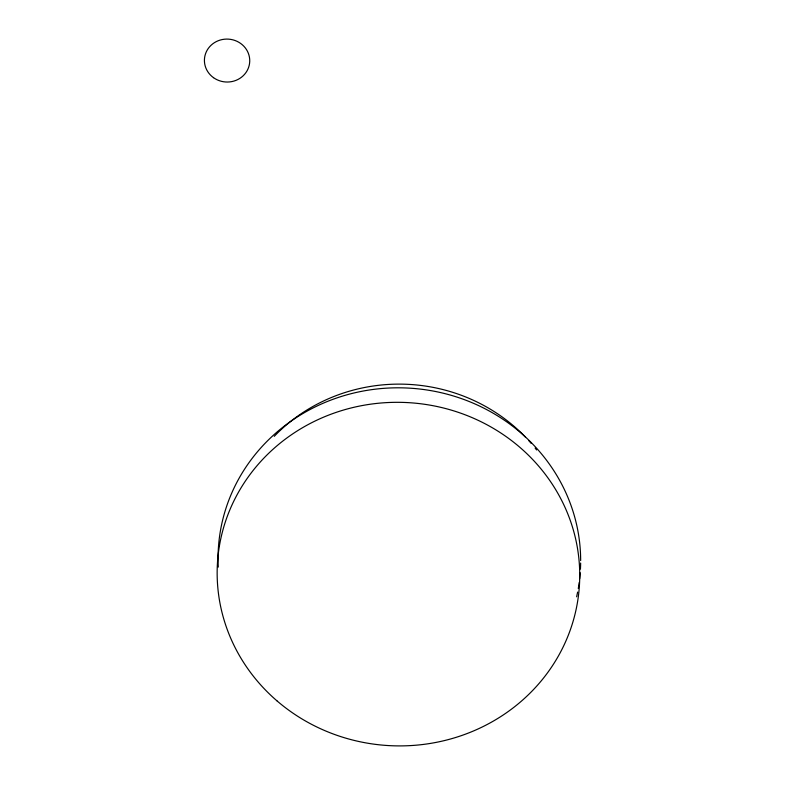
<?xml version="1.0" encoding="UTF-8"?>
<svg xmlns="http://www.w3.org/2000/svg" width="785" height="785" viewBox="0 0 785 785"><rect width="100%" height="100%" fill="white"/><g stroke="black" fill="none" stroke-linecap="round" stroke-linejoin="round"><path stroke-width="1.18" d="M580.213 572.765A181.335 171.758 3.6 0 1 579.644 578.849M579.202 582.49A181.335 171.758 3.6 0 1 578.28 588.505M577.613 592.086A181.335 171.758 3.6 0 1 576.622 596.806M218.289 567.084A181.335 171.758 3.6 0 1 394.698 387.839A181.335 171.758 3.6 0 1 580.655 560.588M580.645 563.022A181.335 171.758 3.6 0 1 580.439 569.115M274.259 436.332A169.903 160.935 3.6 0 1 525.558 437.206M528.855 440.748A169.903 160.935 3.6 0 1 531.259 443.456M535.125 448.088A169.903 160.935 3.6 0 1 536.616 449.962M276.86 700.76A181.335 171.758 3.6 0 0 575.699 611.309A181.335 171.758 3.6 0 0 342.77 410.261A181.335 171.758 3.6 0 0 276.86 700.76M213.5 77.666A22.667 21.47 3.6 0 0 249.581 63.251A22.667 21.47 3.6 0 0 218.151 40.761A22.667 21.47 3.6 0 0 213.5 77.666"/></g></svg>
